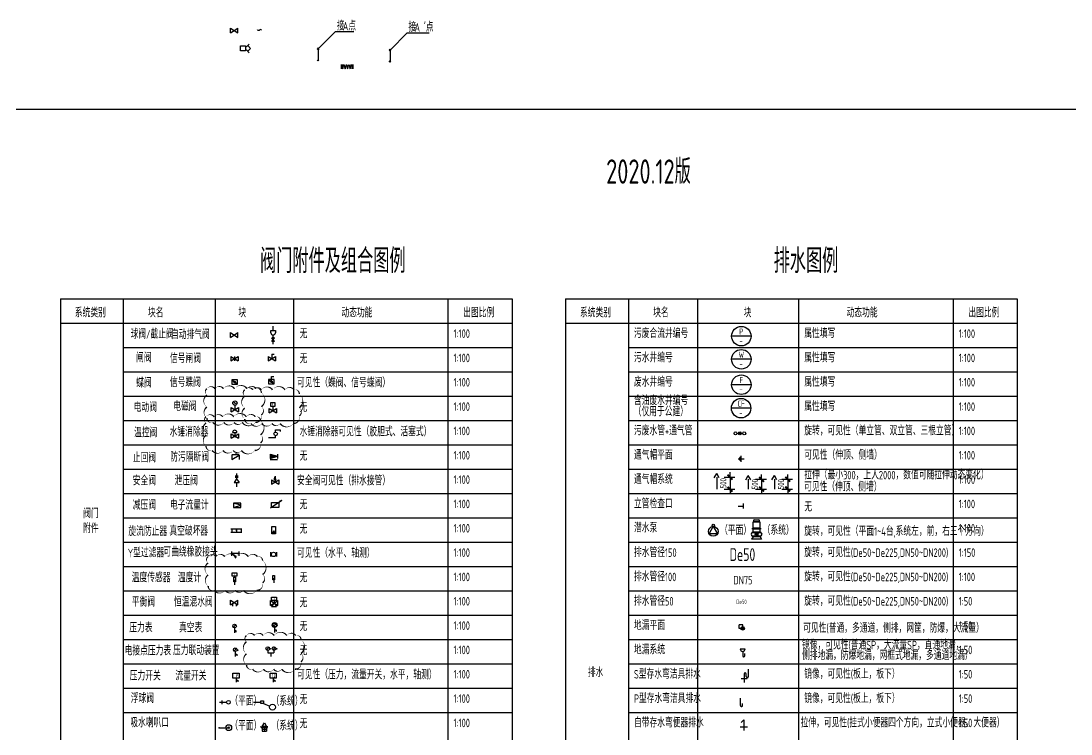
# Model space of a CAD drawing. Extents: x -84241 to 2571207, y -257021 to 1687411.
# Drawn here: x 48859 to 92003, y -773 to 28529 of the extents above; entities that cross this region are included whole.
import ezdxf
from ezdxf.enums import TextEntityAlignment as Align

# ---------------------------------------------------------------- set-up
doc = ezdxf.new("R2010")
doc.units = 0
doc.header["$LTSCALE"] = 1000
for name, pattern in [('BORDER', [1.75, 0.5, -0.25, 0.5, -0.25, 0, -0.25]), ('CENTER2', [1.125, 0.75, -0.125, 0.125, -0.125]), ('DASHDOT', [1, 0.5, -0.25, 0, -0.25]), ('DASHED', [0.75, 0.5, -0.25])]:
    doc.linetypes.add(name, pattern=pattern)
doc.layers.get('0').update_dxf_attribs({"linetype": 'CONTINUOUS'})
doc.layers.get('Defpoints').update_dxf_attribs({"linetype": 'CONTINUOUS'})
for name, color, linetype in [('W-BUSH', 231, 'CONTINUOUS'), ('W-BUSH-NOTE', 231, 'CONTINUOUS'), ('W-COCR-DIMS', 141, 'CONTINUOUS'), ('W-COCR-EQPM', 140, 'CONTINUOUS'), ('W-COCR-NOTE', 140, 'CONTINUOUS'), ('W-COCR-PIPE', 1, 'CONTINUOUS'), ('W-DRAI-DIMS', 51, 'CONTINUOUS'), ('W-DRAI-DOME-PIPE', 4, 'DASHED'), ('W-DRAI-EQPM', 50, 'CONTINUOUS'), ('W-DRAI-FLDR', 50, 'CONTINUOUS'), ('W-DRAI-NOTE', 50, 'CONTINUOUS'), ('W-DRAI-VENT-PIPE', 5, 'CENTER2'), ('W-DRIN-DIMS', 211, 'CONTINUOUS'), ('W-DRIN-EQPM', 210, 'CONTINUOUS'), ('W-DRIN-NOTE', 210, 'CONTINUOUS'), ('W-DRIN-PIPE', 3, 'CONTINUOUS'), ('W-DRIR-PIPE', 2, 'BORDER'), ('W-EQPM', 40, 'CONTINUOUS'), ('W-EQPM-ANTI', 40, 'CONTINUOUS'), ('W-FRPT-DRAI-PIPE', 4, 'DASHED'), ('W-FRPT-EXTG', 140, 'CONTINUOUS'), ('W-FRPT-HYDT', 140, 'CONTINUOUS'), ('W-FRPT-HYDT-DIMS', 61, 'CONTINUOUS'), ('W-FRPT-HYDT-EQPM', 60, 'CONTINUOUS'), ('W-FRPT-HYDT-PIPE', 1, 'CONTINUOUS'), ('W-FRPT-NOTE', 60, 'CONTINUOUS'), ('W-FRPT-SPRL', 60, 'CONTINUOUS'), ('W-FRPT-SPRL-DIMS', 61, 'CONTINUOUS'), ('W-FRPT-SPRL-EQPM', 60, 'CONTINUOUS'), ('W-FRPT-SPRL-PIPE', 2, 'CONTINUOUS'), ('W-GAS-DIMS', 201, 'CONTINUOUS'), ('W-GAS-EQPM', 200, 'CONTINUOUS'), ('W-GAS-NOTE', 200, 'CONTINUOUS'), ('W-GAS-PIPE', 2, 'CONTINUOUS'), ('W-HOLE', 231, 'CONTINUOUS'), ('W-HOLE-NOTE', 231, 'CONTINUOUS'), ('W-NOTE', 40, 'CONTINUOUS'), ('W-NOTE-NAME', 40, 'CONTINUOUS'), ('W-RAIN-DIMS', 61, 'CONTINUOUS'), ('W-RAIN-EQPM', 60, 'CONTINUOUS'), ('W-RAIN-NOTE', 60, 'CONTINUOUS'), ('W-RAIN-PIPE', 6, 'DASHDOT'), ('W-RECL-DIMS', 131, 'CONTINUOUS'), ('W-RECL-EQPM', 130, 'CONTINUOUS'), ('W-RECL-NOTE', 130, 'CONTINUOUS'), ('W-RECL-PIPE', 6, 'CONTINUOUS'), ('W-SHET-IDGF', 7, 'CONTINUOUS'), ('W-SHET-PROF', 40, 'CONTINUOUS'), ('W-SHET-SHET', 7, 'CONTINUOUS'), ('W-WSUP-COOL-PIPE', 3, 'CONTINUOUS'), ('W-WSUP-DIMS', 41, 'CONTINUOUS'), ('W-WSUP-EQPM', 40, 'CONTINUOUS'), ('W-WSUP-HOT-PIPE', 6, 'CENTER2'), ('W-WSUP-HOTI-PIPE', 2, 'CONTINUOUS'), ('W-WSUP-HOTR-PIPE', 2, 'BORDER'), ('W-WSUP-NOTE', 40, 'CONTINUOUS'), ('W-XF', 7, 'CONTINUOUS'), ('W-XR', 7, 'CONTINUOUS'), ('W-ZH-DIMS', 7, 'CONTINUOUS')]:
    doc.layers.add(name, color=color, linetype=linetype)
doc.layers.add('W-辅助', color=253, linetype='CONTINUOUS', plot=False)
doc.styles.add('TH-STYLE1', font='STFANGSO.TTF', dxfattribs={"width": 0.8})
doc.styles.add('TH-STYLE3', font='tssdeng.shx', dxfattribs={"width": 0.7, "bigfont": 'tssdchn.shx'})
doc.dimstyles.new('TH-DIM100-W', dxfattribs={"dimscale": 100, "dimtxt": 2.5, "dimasz": 2, "dimexe": 2, "dimexo": 3, "dimgap": 1.5, "dimtad": 1, "dimdec": 0, "dimdsep": 46, "dimtxsty": 'TH-STYLE3', "dimblk1": 'ARCHTICK', "dimblk2": 'ARCHTICK', "dimsah": 1, "dimcen": -6, "dimclrd": 256, "dimclre": 256, "dimclrt": 256, "dimazin": 0, "dimtfac": 1, "dimtdec": 0, "dimtix": 1, "dimtmove": 2, "dimatfit": 0, "dimfxl": 2, "dimtolj": 1, "dimtzin": 0, "dimlwd": -1, "dimlwe": -1, "dimarcsym": 0})

# ---------------------------------------------------------------- blocks, each defined once
blk = doc.blocks.new('立管检查口')
for p, q in [((0, 0), (200, 0)), ((200, 100), (200, -100)), ((200, 0), (200, 0))]:
    blk.add_line(p, q)
blk = doc.blocks.new('*U246')
at = {"layer": 'W-DRAI-DIMS', "style": 'TH-STYLE3', "width": 0.7}
blk.add_text('De50', height=175, dxfattribs=at).set_placement((43, 30))
blk = doc.blocks.new('*U307')
at = {"layer": 'W-DRAI-DOME-PIPE'}
for p, q in [((-90, 95), (-90, -80)), ((0, -80), (0, 0))]:
    blk.add_line(p, q, dxfattribs=at)
blk.add_arc((-45, -80), 45, 180, 0, dxfattribs=at)
at = {"layer": 'W-DRAI-EQPM'}
blk.add_line((-190, 195), (10, 195), dxfattribs=at)
blk.add_arc((-90, 195), 100, 180, 0, dxfattribs=at)
blk = doc.blocks.new('*U271')
at = {"layer": 'W-DRAI-DOME-PIPE'}
for p, q in [((191848, -125361), (191848, -125061)), ((191938, -125361), (191938, -125281))]:
    blk.add_line(p, q, dxfattribs=at)
blk.add_arc((191893, -125361), 45, 180, 0, dxfattribs=at)
blk = doc.blocks.new('*U250')
at = {"layer": 'W-DRAI-DOME-PIPE'}
for p, q in [((-106, 333), (0, 439)), ((0, 439), (0, 0))]:
    blk.add_line(p, q, dxfattribs=at)
at = {"layer": 'W-DRAI-EQPM'}
blk.add_line((-150, 150), (150, 150), dxfattribs=at)
blk = doc.blocks.new('*U245')
for p, q in [((-173, -350), (0, -50)), ((173, -350), (-173, -350)), ((0, -50), (173, -350))]:
    blk.add_line(p, q)
for centre, radius in [((0, 0), 50), ((0, -250), 200)]:
    blk.add_circle(centre, radius)
blk = doc.blocks.new('断线')
for centre, start, end in [((-31, -21), 34.25298, 147.65518), ((31, 21), 214.25298, 327.65518)]:
    blk.add_arc(centre, 38.1, start, end)
blk = doc.blocks.new('电动阀')
for p, q in [((0, 90), (300, -90)), ((0, 90), (0, 90)), ((0, -90), (300, 90)), ((0, -90), (0, 90)), ((150, 180), (150, 0)), ((300, 90), (300, -90))]:
    blk.add_line(p, q)
blk.add_circle((150, 270), 90)
at = {"layer": 'Defpoints'}
blk.add_lwpolyline([(-1003, 860, 0, 60, -0.520567), (-672, 860, 0, 60, -0.520567), (-320, 860, 0, 60, -0.520567), (134, 860, 0, 60, -0.520567), (651, 860, 0, 60, -0.520567), (1022, 860, 0, 60, -0.520567), (1234, 691, 0, 60, -0.520567), (1234, 124, 0, 60, -0.520567), (1234, -216, 0, 60, -0.520567), (994, -523, 0, 60, -0.520567), (448, -523, 0, 60, -0.520567), (114, -523, 0, 60, -0.520567), (-307, -523, 0, 60, -0.520567), (-752, -523, 0, 60, -0.520567), (-1003, -345, 0, 60, -0.520567), (-1003, 106, 0, 60, -0.520567), (-1003, 602, 0, 60, -0.520567)], format="xyseb", close=True, dxfattribs=at)
at = {"xscale": 0.7199999999720604, "yscale": 0.7199999999720604, "zscale": 0.7199999999720604}
blk.add_blockref('断线', (150, 270), dxfattribs=at)
blk = doc.blocks.new('闸阀')
for p, q in [((0, 90), (0, -90)), ((0, 90), (300, -90)), ((0, -90), (300, 90)), ((150, 90), (150, -90)), ((300, 90), (300, -90))]:
    blk.add_line(p, q)
blk = doc.blocks.new('Y型过滤器')
for p, q in [((0, -90), (0, 90)), ((300, 0), (0, 0)), ((0, 0), (159, -159)), ((300, -90), (300, 90)), ((128, -189), (189, -128))]:
    blk.add_line(p, q)
blk = doc.blocks.new('防污隔断阀')
blk.add_hatch(color=256).paths.add_polyline_path([(300, -90), (300, 90), (0, 0)])
for p, q in [((0, 90), (0, -90)), ((300, 90), (0, 0)), ((300, -90), (0, 0)), ((300, 90), (300, -90)), ((300, -126), (0, -126)), ((0, -126), (150, -150))]:
    blk.add_line(p, q)
blk = doc.blocks.new('可曲绕橡胶接头')
for p, q in [((0, 90), (0, -90)), ((240, 90), (240, -90))]:
    blk.add_line(p, q)
blk.add_circle((120, 0), 90)
blk = doc.blocks.new('遥控信号阀')
for p, q in [((0, 90), (0, -90)), ((0, 90), (300, -90)), ((0, -90), (300, 90)), ((150, 180), (150, 0)), ((150, 180), (246, 180)), ((300, 90), (300, -90))]:
    blk.add_line(p, q)
blk = doc.blocks.new('止回阀')
for p, q in [((0, 126), (300, 126)), ((0, 90), (0, -90)), ((0, -90), (300, 90)), ((300, 126), (150, 150)), ((300, 90), (300, -90))]:
    blk.add_line(p, q)
blk = doc.blocks.new('泄压阀')
for p, q in [((0, 90), (0, -90)), ((0, 90), (300, -90)), ((0, -90), (300, 90)), ((150, 143), (100, 93)), ((100, 93), (200, 93)), ((120, 193), (180, 193)), ((120, 163), (180, 163)), ((150, 243), (150, 143)), ((150, 143), (200, 93)), ((150, 93), (150, 0)), ((300, 90), (300, -90))]:
    blk.add_line(p, q)
blk = doc.blocks.new('压力表')
for p, q in [((53, 328), (-53, 222)), ((53, 328), (-2, 295)), ((0, 200), (0, 0)), ((0, 100), (60, 100)), ((60, 100), (60, 30))]:
    blk.add_line(p, q)
blk.add_circle((0, 275), 75)
blk = doc.blocks.new('污水井编号')
at = {"layer": 'W-DRAI-EQPM'}
blk.add_circle((0, 400), 400, dxfattribs=at)
at = {"layer": 'W-DRAI-NOTE'}
blk.add_line((400, 400), (-400, 400), dxfattribs=at)
at = {"layer": 'W-DRAI-NOTE', "style": 'TH-STYLE3', "width": 0.7}
blk.add_text('W', height=250, dxfattribs=at).set_placement((0, 586), align=Align.MIDDLE)
at = {"layer": 'W-DRAI-NOTE', "style": 'TH-STYLE3', "width": 0.7, "flags": 8}
blk.add_attdef('-', text='', height=250, dxfattribs=at).set_placement((-10, 90), align=Align.CENTER)
blk = doc.blocks.new('污废合流井编号')
at = {"layer": 'W-DRAI-EQPM'}
blk.add_circle((0, 400), 400, dxfattribs=at)
at = {"layer": 'W-DRAI-NOTE'}
blk.add_line((400, 400), (-400, 400), dxfattribs=at)
at = {"layer": 'W-DRAI-NOTE', "style": 'TH-STYLE3', "width": 0.7}
blk.add_text('P', height=250, dxfattribs=at).set_placement((0, 586), align=Align.MIDDLE)
at = {"layer": 'W-DRAI-NOTE', "style": 'TH-STYLE3', "width": 0.7, "flags": 8}
blk.add_attdef('-', text='', height=250, dxfattribs=at).set_placement((-10, 90), align=Align.CENTER)
blk = doc.blocks.new('废水井编号')
at = {"layer": 'W-DRAI-EQPM'}
blk.add_circle((0, 400), 400, dxfattribs=at)
at = {"layer": 'W-DRAI-NOTE'}
blk.add_line((400, 400), (-400, 400), dxfattribs=at)
at = {"layer": 'W-DRAI-NOTE', "style": 'TH-STYLE3', "width": 0.7}
blk.add_text('F', height=250, dxfattribs=at).set_placement((0, 586), align=Align.MIDDLE)
at = {"layer": 'W-DRAI-NOTE', "style": 'TH-STYLE3', "width": 0.7, "flags": 8}
blk.add_attdef('-', text='', height=250, dxfattribs=at).set_placement((-10, 90), align=Align.CENTER)
blk = doc.blocks.new('含油废水井编号')
at = {"layer": 'W-DRAI-EQPM'}
blk.add_circle((0, 400), 400, dxfattribs=at)
at = {"layer": 'W-DRAI-NOTE'}
blk.add_line((400, 400), (-400, 400), dxfattribs=at)
at = {"layer": 'W-DRAI-NOTE', "style": 'TH-STYLE3', "width": 0.7}
blk.add_text('CF', height=250, dxfattribs=at).set_placement((0, 586), align=Align.MIDDLE)
at = {"layer": 'W-DRAI-NOTE', "style": 'TH-STYLE3', "width": 0.7, "flags": 8}
blk.add_attdef('-', text='', height=250, dxfattribs=at).set_placement((-10, 90), align=Align.CENTER)
blk = doc.blocks.new('真空破坏器')
blk.add_hatch(color=8).paths.add_polyline_path([(75, 0), (0, 130), (-75, 0)])
at = {"linetype": 'CENTER2'}
for p, q in [((-75, 0), (-75, 300)), ((-75, 300), (75, 300)), ((0, 130), (-75, 0)), ((75, 0), (-75, 0)), ((75, 300), (75, 0))]:
    blk.add_line(p, q, dxfattribs=at)
blk.add_line((75, 0), (0, 130))
blk = doc.blocks.new('*U290')
for p, q in [((-150, -100), (-150, 100)), ((-150, 100), (150, -100)), ((-150, -100), (150, 100)), ((150, -100), (150, 100))]:
    blk.add_line(p, q)
blk = doc.blocks.new('电磁阀')
for p, q in [((0, 90), (300, -90)), ((0, 90), (0, 90)), ((0, -90), (300, 90)), ((0, -90), (0, 90)), ((150, 180), (150, 0)), ((300, 90), (300, -90))]:
    blk.add_line(p, q)
at = {"linetype": 'CENTER2'}
blk.add_lwpolyline([(73, 334), (227, 334), (227, 180), (73, 180)], close=True, dxfattribs=at)
at = {"layer": 'Defpoints'}
blk.add_lwpolyline([(-1003, 860, 0, 60, -0.520567), (-672, 860, 0, 60, -0.520567), (-320, 860, 0, 60, -0.520567), (134, 860, 0, 60, -0.520567), (651, 860, 0, 60, -0.520567), (1022, 860, 0, 60, -0.520567), (1234, 691, 0, 60, -0.520567), (1234, 124, 0, 60, -0.520567), (1234, -216, 0, 60, -0.520567), (994, -523, 0, 60, -0.520567), (448, -523, 0, 60, -0.520567), (114, -523, 0, 60, -0.520567), (-307, -523, 0, 60, -0.520567), (-752, -523, 0, 60, -0.520567), (-1003, -345, 0, 60, -0.520567), (-1003, 106, 0, 60, -0.520567), (-1003, 602, 0, 60, -0.520567)], format="xyseb", close=True, dxfattribs=at)
at = {"linetype": 'CENTER2', "style": 'TH-STYLE1', "width": 0.8}
blk.add_text('M', height=90, dxfattribs=at).set_placement((105, 213))
blk = doc.blocks.new('浮球阀')
blk.add_line((100, 75), (100, -75))
blk.add_circle((375, 0), 75)
at = {"layer": 'W-WSUP-COOL-PIPE'}
blk.add_line((0, 0), (300, 0), dxfattribs=at)
blk = doc.blocks.new('浮球阀系统')
blk.add_line((408, -52), (658, -156))
blk.add_lwpolyline([(300, 52), (408, 52), (408, -52), (300, -52)], close=True)
blk.add_circle((774, -204), 125)
at = {"layer": 'W-WSUP-COOL-PIPE'}
blk.add_line((0, 0), (300, 0), dxfattribs=at)
blk = doc.blocks.new('吸水喇叭口')
for radius in [120, 30]:
    blk.add_circle((400, 0), radius)
at = {"layer": 'W-WSUP-COOL-PIPE'}
blk.add_line((0, 0), (400, 0), dxfattribs=at)
blk = doc.blocks.new('吸水喇叭口系统')
for p, q in [((-128, -196), (-128, -136)), ((-128, -196), (128, -196)), ((-90, -196), (-90, -346)), ((-90, -271), (90, -271)), ((-90, -346), (90, -346)), ((0, -196), (0, -346)), ((90, -196), (90, -346)), ((128, -196), (128, -136))]:
    blk.add_line(p, q)
blk.add_lwpolyline([(-90, -156), (0, 0), (90, -156)], close=True)
blk = doc.blocks.new('*U186')
at = {"linetype": 'Continuous'}
for p, q in [((-115, 713), (-115, 777)), ((115, 713), (-115, 713)), ((-91, 801), (91, 801)), ((115, 777), (115, 713)), ((-143, 102), (-200, 0)), ((200, 0), (-200, 0)), ((167, 264), (-167, 264)), ((-167, 144), (167, 144)), ((-150, 415), (-150, 305)), ((150, 415), (-150, 415)), ((-150, 305), (150, 305)), ((143, 102), (200, 0)), ((150, 305), (150, 415))]:
    blk.add_line(p, q, dxfattribs=at)
for points in [[(162, 436), (-162, 436), (-162, 457), (162, 457)], [(162, 415), (-162, 415), (-162, 436), (162, 436)], [(132, 457), (-132, 457), (-132, 713), (132, 713)], [(162, 285), (-162, 285), (-162, 305), (162, 305)], [(162, 264), (-162, 264), (-162, 285), (162, 285)], [(162, 123), (-162, 123), (-162, 144), (162, 144)], [(162, 102), (-162, 102), (-162, 123), (162, 123)]]:
    blk.add_lwpolyline(points, close=True, dxfattribs=at)
for radius in [61.1, 36.6]:
    blk.add_circle((0, 204), radius)
for centre, radius, start, end in [((-91, 777), 23.7, 90, 180), ((91, 777), 23.7, 0, 90), ((-167, 204), 60, 90, 270), ((167, 204), 60, 270, 90)]:
    blk.add_arc(centre, radius, start, end, dxfattribs=at)
blk = doc.blocks.new('压力联动装置')
for p, q in [((-74, 378), (-180, 272)), ((-74, 378), (-129, 345)), ((-127, 250), (-127, 150)), ((-127, 150), (127, 150)), ((-16, 295), (-59, 295)), ((-52, 325), (-16, 325)), ((-16, 325), (-16, 295)), ((0, 150), (0, 0)), ((180, 378), (74, 272)), ((180, 378), (126, 345)), ((127, 250), (127, 150)), ((238, 295), (196, 295)), ((202, 325), (238, 325)), ((238, 325), (238, 295))]:
    blk.add_line(p, q)
for centre in [(-127, 325), (127, 325)]:
    blk.add_circle(centre, 75)
at = {"layer": 'Defpoints'}
blk.add_lwpolyline([(-1003, 860, 0, 60, -0.520567), (-672, 860, 0, 60, -0.520567), (-320, 860, 0, 60, -0.520567), (134, 860, 0, 60, -0.520567), (651, 860, 0, 60, -0.520567), (1022, 860, 0, 60, -0.520567), (1234, 691, 0, 60, -0.520567), (1234, 124, 0, 60, -0.520567), (1234, -216, 0, 60, -0.520567), (994, -523, 0, 60, -0.520567), (448, -523, 0, 60, -0.520567), (114, -523, 0, 60, -0.520567), (-307, -523, 0, 60, -0.520567), (-752, -523, 0, 60, -0.520567), (-1003, -345, 0, 60, -0.520567), (-1003, 106, 0, 60, -0.520567), (-1003, 602, 0, 60, -0.520567)], format="xyseb", close=True, dxfattribs=at)
blk = doc.blocks.new('电接点压力表')
for p, q in [((53, 328), (-53, 222)), ((53, 328), (-2, 295)), ((0, 200), (0, 0)), ((0, 100), (60, 100)), ((60, 100), (60, 30)), ((111, 245), (69, 245)), ((75, 275), (111, 275)), ((111, 275), (111, 245))]:
    blk.add_line(p, q)
blk.add_circle((0, 275), 75)
blk = doc.blocks.new('真空表')
for p, q in [((-53, 247), (53, 353)), ((-53, 247), (-20, 302)), ((0, 200), (0, 0)), ((0, 100), (60, 100)), ((60, 100), (60, 30))]:
    blk.add_line(p, q)
for radius in [100, 75]:
    blk.add_circle((0, 300), radius)
blk = doc.blocks.new('*U193')
at = {"layer": 'W-NOTE'}
blk.add_lwpolyline([(0, 0), (1074, 0), (1074, 821), (0, 821)], close=True, dxfattribs=at)
blk = doc.blocks.new('*U210')
for p, q in [((-125, 0), (-125, 200)), ((-125, 200), (125, 200)), ((125, 0), (-125, 0)), ((125, 200), (125, 0)), ((0, -81), (75, -81)), ((75, -81), (75, -146))]:
    blk.add_line(p, q)
blk.add_lwpolyline([(0, 0), (0, -161)])
at = {"style": 'TH-STYLE3', "width": 0.7}
blk.add_text('P', height=175, dxfattribs=at).set_placement((-22, 11))
blk = doc.blocks.new('*U211')
h = blk.add_hatch(color=256)
h.paths.add_polyline_path([(151, -19, 0.135933), (156, 0, 0.760667), (89, 19)])
h.paths.add_polyline_path([(89, 19, 0.135933), (84, 0, 0.760667), (151, -19)])
blk.add_line((0, 90), (240, -90))
blk.add_lwpolyline([(0, -90), (240, -90), (240, 90), (0, 90)], close=True)
blk.add_circle((120, 0), 36)
blk = doc.blocks.new('*U505')
h = blk.add_hatch(color=256)
h.paths.add_polyline_path([(151, -19, 0.135933), (156, 0, 0.760667), (89, 19)])
h.paths.add_polyline_path([(89, 19, 0.135933), (84, 0, 0.760667), (151, -19)])
for p, q in [((0, 90), (240, -90)), ((120, 0), (120, 209)), ((120, 209), (214, 209))]:
    blk.add_line(p, q)
blk.add_lwpolyline([(0, -90), (240, -90), (240, 90), (0, 90)], close=True)
blk.add_circle((120, 0), 36)
blk = doc.blocks.new('电子流量计')
for p, q in [((280, 286), (-192, -28)), ((-150, 0), (-150, 200)), ((-150, 200), (150, 200)), ((150, 0), (-150, 0)), ((150, 200), (150, 0)), ((193, 257), (185, 223)), ((280, 286), (193, 257))]:
    blk.add_line(p, q)
blk = doc.blocks.new('温度计')
blk.add_line((0, 200), (0, 0))
blk.add_lwpolyline([(-30, 305), (30, 305), (30, 125), (-30, 125)], close=True)
blk = doc.blocks.new('*U214')
for p, q in [((-125, 0), (-125, 200)), ((-125, 200), (125, 200)), ((125, 0), (-125, 0)), ((125, 200), (125, 0)), ((0, -81), (75, -81)), ((75, -81), (75, -146))]:
    blk.add_line(p, q)
blk.add_lwpolyline([(0, 0), (0, -161)])
at = {"style": 'TH-STYLE3', "width": 0.7}
blk.add_text('Q', height=175, dxfattribs=at).set_placement((-41, 19))
blk = doc.blocks.new('自动排气阀系统1')
for p, q in [((0, 563), (0, 732)), ((0, 262), (0, 373)), ((0, 0), (0, 112))]:
    blk.add_line(p, q)
at = {"layer": 'W-WSUP-EQPM'}
for p, q in [((-92, 456), (-92, 563)), ((-92, 563), (92, 563)), ((92, 563), (92, 456))]:
    blk.add_line(p, q, dxfattribs=at)
blk.add_arc((0, 466), 92.5, 186.0401, 353.9599, dxfattribs=at)
at = {"layer": 'W-WSUP-EQPM', "xscale": 0.5, "yscale": 0.5, "zscale": 0.5, "rotation": 90}
blk.add_blockref('*U290', (0, 187), dxfattribs=at)
blk = doc.blocks.new('*U239')
for p, q in [((300, 0), (0, 0)), ((300, 239), (300, 332)), ((300, 332), (480, 332)), ((300, 0), (300, 93)), ((480, 332), (480, 270))]:
    blk.add_line(p, q)
blk.add_circle((300, 166), 73.3)
blk = doc.blocks.new('旋流防止器')
at = {"color": 8}
blk.add_line((0, 175), (0, 0), dxfattribs=at)
at = {"layer": 'W-WSUP-EQPM'}
for p, q in [((-225, 175), (225, 175)), ((225, 25), (-225, 25)), ((-187, 147), (-187, 53)), ((187, 147), (187, 53))]:
    blk.add_line(p, q, dxfattribs=at)
at = {"layer": 'W-WSUP-EQPM', "const_width": 7.5}
for points in [[(-225, 175), (-196, 151, 0.170304), (-177, 145), (-70, 145, -0.265481), (-31, 123, -0.081217), (-22, 100), (-22, 77)], [(-225, 25), (-196, 48, -0.170304), (-177, 55), (-90, 55, -0.414214), (-45, 10), (-45, 0)], [(22, 77), (22, 100, -0.081217), (31, 123, -0.265481), (70, 145), (177, 145, 0.170304), (196, 151), (225, 175)], [(225, 25), (196, 48, 0.17024), (177, 55), (90, 55, 0.414214), (45, 10), (45, 0)]]:
    blk.add_lwpolyline(points, format="xyb", dxfattribs=at)
for points in [[(-45, 0), (45, 0)], [(-22, 77), (22, 77)]]:
    blk.add_lwpolyline(points, dxfattribs=at)
blk = doc.blocks.new('*U237')
for p, q in [((-60, 456), (60, 456)), ((0, 556), (0, 336)), ((0, 336), (-100, 186)), ((-100, 186), (100, 186)), ((-60, 396), (60, 396)), ((0, 336), (100, 186)), ((0, 186), (0, 0))]:
    blk.add_line(p, q)
blk = doc.blocks.new('*U410')
at = {"layer": 'W-DRAI-DIMS', "style": 'TH-STYLE3', "width": 0.7}
blk.add_text('DN75', height=350, dxfattribs=at).set_placement((45, 29))
blk = doc.blocks.new('*U248')
at = {"layer": 'W-DRAI-DIMS', "style": 'TH-STYLE3', "width": 0.7}
blk.add_text('De50', height=525, dxfattribs=at).set_placement((52, 39))
blk = doc.blocks.new('*U249')
at = {"layer": 'W-DRAI-DOME-PIPE'}
for p, q in [((180, 250), (180, 550)), ((0, 350), (0, 0)), ((90, 250), (90, 350))]:
    blk.add_line(p, q, dxfattribs=at)
for centre, start, end in [((45, 350), 0, 180), ((135, 250), 180, 0)]:
    blk.add_arc(centre, 45, start, end, dxfattribs=at)
at = {"layer": 'W-DRAI-EQPM'}
blk.add_line((125, 150), (-125, 150), dxfattribs=at)
blk = doc.blocks.new('*U318')
at = {"layer": 'W-DRAI-EQPM'}
for p, q in [((-42, 42), (42, -42)), ((-42, -42), (42, 42))]:
    blk.add_line(p, q, dxfattribs=at)
for centre in [(-180, 0), (0, 0), (180, 0)]:
    blk.add_circle(centre, 60, dxfattribs=at)
blk = doc.blocks.new('_ArchTick')
at = {"color": 0, "linetype": 'ByBlock', "const_width": 0.4}
blk.add_lwpolyline([(-0.5, -0.5), (0.5, 0.5)], dxfattribs=at)
blk = doc.blocks.new('*D405')
at = {"layer": 'Defpoints', "color": 0, "transparency": 16777216}
for p in [(0, 0), (0, -500), (546, -500)]:
    blk.add_point(p, dxfattribs=at)
at = {"layer": 'W-ZH-DIMS', "transparency": 16777216}
for p, q in [((546, 0), (546, 200)), ((300, 0), (746, 0)), ((546, 0), (546, -500)), ((300, -500), (746, -500)), ((546, -500), (546, -700))]:
    blk.add_line(p, q, dxfattribs=at)
at = {"layer": 'W-ZH-DIMS', "transparency": 16777216, "xscale": 200, "yscale": 200, "zscale": 200}
for p, rotation in [((546, 0), 270), ((546, -500), 90)]:
    blk.add_blockref('_ArchTick', p, dxfattribs=dict(at, rotation=rotation))
at = {"layer": 'W-ZH-DIMS', "transparency": 16777216, "insert": (271, -250), "char_height": 250, "attachment_point": 5, "rotation": 90, "style": 'TH-STYLE3'}
blk.add_mtext('\\A1;500', dxfattribs=at)
blk = doc.blocks.new('*U317')
at = {"color": 8}
for p, q in [((-125, 0), (125, 0)), ((0, -125), (0, 125))]:
    blk.add_line(p, q, dxfattribs=at)
blk.add_arc((0, 0), 75, 90, 270)
blk = doc.blocks.new('减压阀')
for p, q in [((300, 0), (0, 90)), ((0, -90), (300, 0))]:
    blk.add_line(p, q)
blk.add_lwpolyline([(300, 90), (0, 90), (0, -90), (300, -90)], close=True)
blk = doc.blocks.new('温度传感器')
for p, q in [((0, 353), (0, 305)), ((0, 200), (0, 0))]:
    blk.add_line(p, q)
for points in [[(-98, 484), (98, 484), (98, 353), (-98, 353)], [(-30, 305), (30, 305), (30, 125), (-30, 125)]]:
    blk.add_lwpolyline(points, close=True)
at = {"layer": 'Defpoints'}
blk.add_lwpolyline([(-1088, 1153, 0, 60, -0.520567), (-758, 1153, 0, 60, -0.520567), (-405, 1153, 0, 60, -0.520567), (48, 1153, 0, 60, -0.520567), (566, 1153, 0, 60, -0.520567), (937, 1153, 0, 60, -0.520567), (1148, 984, 0, 60, -0.520567), (1148, 417, 0, 60, -0.520567), (1148, 77, 0, 60, -0.520567), (908, -230, 0, 60, -0.520567), (363, -230, 0, 60, -0.520567), (28, -230, 0, 60, -0.520567), (-393, -230, 0, 60, -0.520567), (-838, -230, 0, 60, -0.520567), (-1088, -52, 0, 60, -0.520567), (-1088, 399, 0, 60, -0.520567), (-1088, 895, 0, 60, -0.520567)], format="xyseb", close=True, dxfattribs=at)
at = {"style": 'TH-STYLE3', "width": 1.2}
blk.add_text('T', height=100, dxfattribs=at).set_placement((-31, 364))
blk = doc.blocks.new('恒温混水阀')
for p, q in [((-150, 50), (-150, 250)), ((-150, 250), (150, 50)), ((-150, 50), (150, 250)), ((0, 150), (-100, 0)), ((-100, 0), (100, 0)), ((0, 254), (0, 150)), ((0, 150), (100, 0)), ((150, 50), (150, 250))]:
    blk.add_line(p, q)
blk.add_lwpolyline([(-98, 385), (98, 385), (98, 254), (-98, 254)], close=True)
at = {"style": 'TH-STYLE3', "width": 1.2}
blk.add_text('T', height=100, dxfattribs=at).set_placement((-31, 265))
blk = doc.blocks.new('平衡阀')
for p, q in [((-150, -100), (-150, 100)), ((-150, 100), (150, -100)), ((-150, -100), (150, 100)), ((150, -100), (150, 100)), ((-80, -53), (-80, -147)), ((80, -53), (80, -147))]:
    blk.add_line(p, q)
blk = doc.blocks.new('温控阀')
for p, q in [((-150, 90), (150, -90)), ((-150, 90), (-150, 90)), ((-150, -90), (150, 90)), ((-150, -90), (-150, 90)), ((-90, 149), (90, 149)), ((0, 149), (0, 0)), ((150, 90), (150, -90)), ((-96, -57), (-96, -57))]:
    blk.add_line(p, q)
blk.add_circle((0, 0), 40.3)
blk.add_arc((0, 149), 90, 0, 180)
at = {"layer": 'Defpoints'}
blk.add_lwpolyline([(-1178, 795, 0, 60, -0.520567), (-847, 795, 0, 60, -0.520567), (-495, 795, 0, 60, -0.520567), (-41, 795, 0, 60, -0.520567), (477, 795, 0, 60, -0.520567), (847, 795, 0, 60, -0.520567), (1059, 625, 0, 60, -0.520567), (1059, 58, 0, 60, -0.520567), (1059, -281, 0, 60, -0.520567), (819, -589, 0, 60, -0.520567), (274, -589, 0, 60, -0.520567), (-61, -589, 0, 60, -0.520567), (-482, -589, 0, 60, -0.520567), (-927, -589, 0, 60, -0.520567), (-1178, -410, 0, 60, -0.520567), (-1178, 40, 0, 60, -0.520567), (-1178, 537, 0, 60, -0.520567)], format="xyseb", close=True, dxfattribs=at)
blk = doc.blocks.new('水管中断')
at = {"elevation": 0}
blk.add_lwpolyline([(7, -101, -0.575183), (0, 0, 0.604745), (-11, 101, 16.924828)], format="xyb", dxfattribs=at)
blk = doc.blocks.new('接驳预留')
for p, q in [((240, 59), (357, 176)), ((415, 0), (298, 117)), ((415, 0), (298, -117)), ((240, -59), (357, -176))]:
    blk.add_line(p, q)
blk.add_lwpolyline([(200, 100), (200, -100), (0, -100), (0, 100)], close=True)
blk = doc.blocks.new('管路分层')
for p, q in [((-1500, 0), (-2207, -707)), ((-1500, 0), (-750, 0)), ((1450, -50), (743, -757)), ((1450, -50), (2350, -50))]:
    blk.add_line(p, q)
at = {"layer": 'W-辅助'}
for p, q in [((-2242, -742), (-2172, -672)), ((-2172, -742), (-2242, -672)), ((-2207, -707), (-2207, -1207)), ((708, -792), (778, -722)), ((778, -792), (708, -722)), ((743, -757), (743, -1257)), ((-2207, -1207), (-2237, -1155)), ((-2207, -1207), (-2177, -1155)), ((743, -1257), (713, -1205)), ((743, -1257), (773, -1205))]:
    blk.add_line(p, q, dxfattribs=at)
at = {"style": 'TH-STYLE3', "width": 0.7}
for s, p in [('接 点', (-1450, 50)), ("接  '点", (1500, 0))]:
    blk.add_text(s, height=350, dxfattribs=at).set_placement(p)
for tag, p in [('编号', (-1199, 50)), ("编号'", (1750, 0))]:
    blk.add_attdef(tag, p, '', height=350, dxfattribs=at)
blk = doc.blocks.new('波纹管1')
for p, q in [((0, 90), (0, -90)), ((35, 90), (35, -90)), ((60, -90), (110, 90)), ((110, 90), (160, -90)), ((160, -90), (210, 90)), ((210, 90), (260, -90)), ((210, 90), (260, -90)), ((260, -90), (310, 90)), ((260, -90), (310, 90)), ((310, 90), (360, -90)), ((310, 90), (360, -90)), ((360, -90), (410, 90)), ((360, -90), (410, 90)), ((410, 90), (435, 0)), ((435, 90), (435, -90)), ((470, 90), (470, -90)), ((35, 0), (60, -90))]:
    blk.add_line(p, q)
blk = doc.blocks.new('*D514')
at = {"layer": 'Defpoints', "color": 0, "transparency": 16777216}
for p in [(0, 400), (0, 0), (546, 0)]:
    blk.add_point(p, dxfattribs=at)
at = {"layer": 'W-ZH-DIMS', "transparency": 16777216}
for p, q in [((546, 400), (546, 600)), ((300, 400), (746, 400)), ((546, 400), (546, 0)), ((300, 0), (746, 0)), ((546, 0), (546, -200))]:
    blk.add_line(p, q, dxfattribs=at)
at = {"layer": 'W-ZH-DIMS', "transparency": 16777216, "xscale": 200, "yscale": 200, "zscale": 200}
for p, rotation in [((546, 400), 270), ((546, 0), 90)]:
    blk.add_blockref('_ArchTick', p, dxfattribs=dict(at, rotation=rotation))
at = {"layer": 'W-ZH-DIMS', "transparency": 16777216, "insert": (271, 200), "char_height": 250, "attachment_point": 5, "rotation": 90, "style": 'TH-STYLE3'}
blk.add_mtext('\\A1;500', dxfattribs=at)
blk = doc.blocks.new('*D548')
at = {"layer": 'Defpoints', "color": 0, "transparency": 16777216}
for p in [(0, 400), (0, 0), (546, 0)]:
    blk.add_point(p, dxfattribs=at)
at = {"layer": 'W-ZH-DIMS', "transparency": 16777216}
for p, q in [((546, 400), (546, 600)), ((300, 400), (746, 400)), ((546, 400), (546, 0)), ((300, 0), (746, 0)), ((546, 0), (546, -200))]:
    blk.add_line(p, q, dxfattribs=at)
at = {"layer": 'W-ZH-DIMS', "transparency": 16777216, "xscale": 200, "yscale": 200, "zscale": 200}
for p, rotation in [((546, 400), 270), ((546, 0), 90)]:
    blk.add_blockref('_ArchTick', p, dxfattribs=dict(at, rotation=rotation))
at = {"layer": 'W-ZH-DIMS', "transparency": 16777216, "insert": (271, 200), "char_height": 250, "attachment_point": 5, "rotation": 90, "style": 'TH-STYLE3'}
blk.add_mtext('\\A1;500', dxfattribs=at)
blk = doc.blocks.new('*U556')
for p, q in [((-46, 20), (-75, -4)), ((-46, 20), (-12, 48)), ((38, 32), (-38, -32)), ((17, 73), (-12, 48)), ((57, 48), (38, 32)), ((75, 4), (46, -20)), ((-38, -32), (-57, -48)), ((12, -48), (-17, -73)), ((12, -48), (46, -20))]:
    blk.add_line(p, q)
for radius in [75, 50]:
    blk.add_circle((0, 0), radius)
at = {"layer": 'Defpoints'}
for p, q in [((0, 150), (-150, 150)), ((-150, 0), (-150, 150)), ((0, 0), (-150, 0)), ((0, 0), (0, 150))]:
    blk.add_line(p, q, dxfattribs=at)
blk = doc.blocks.new('*U319')
blk.add_line((0, 0), (0, -500))
at = {"layer": 'W-DRAI-EQPM'}
for p in [(-100, -23.2), (100, -23.2)]:
    blk.add_line(p, (0, 150), dxfattribs=at)
at = {"layer": 'W-ZH-DIMS'}
dim = blk.add_linear_dim(base=(546, -500), p1=(0, 0), p2=(0, -500), angle=90, dimstyle='TH-DIM100-W', dxfattribs=at)
dim.commit()
dim.dimension.update_dxf_attribs({"geometry": '*D405', "text_midpoint": (271, -250)})
blk = doc.blocks.new('*U513')
blk.add_line((0, 400), (0, 0))
at = {"layer": 'W-DRAI-EQPM'}
for p in [(-100, 376.8), (100, 376.8)]:
    blk.add_line(p, (0, 550), dxfattribs=at)
at = {"layer": 'W-ZH-DIMS'}
dim = blk.add_linear_dim(base=(546, 0), p1=(0, 400), p2=(0, 0), angle=90, text='500', dimstyle='TH-DIM100-W', dxfattribs=at)
dim.commit()
dim.dimension.update_dxf_attribs({"geometry": '*D514', "text_midpoint": (271, 200)})
blk = doc.blocks.new('*U547')
blk.add_line((0, 400), (0, 0))
at = {"layer": 'W-DRAI-EQPM'}
for p in [(-100, 376.8), (100, 376.8)]:
    blk.add_line(p, (0, 550), dxfattribs=at)
at = {"layer": 'W-ZH-DIMS'}
dim = blk.add_linear_dim(base=(546, 0), p1=(0, 400), p2=(0, 0), angle=90, text='500', dimstyle='TH-DIM100-W', dxfattribs=at)
dim.commit()
dim.dimension.update_dxf_attribs({"geometry": '*D548', "text_midpoint": (271, 200)})

msp = doc.modelspace()

# ---------------------------------------------------------------- linework, layer by layer
for p, q in [((50481.5662, 17109.1701), (69037.8242, 17109.1701)), ((50481.5662, 17109.1701), (50481.5662, -23890.8299)), ((53058.5728, 17109.1701), (53058.5728, -23890.8299)), ((56838.0523, 17109.1701), (56838.0523, -23890.8299)), ((60056.6525, 17109.1701), (60056.6525, -23890.8299)), ((66401.3077, 17109.1701), (66401.3077, -23890.8299)), ((69037.8242, 17109.1701), (69037.8242, -23890.8299)), ((71237.8242, 17109.1701), (71237.8242, -15890.8299)), ((71237.8242, 17109.1701), (89794.0823, 17109.1701)), ((73814.8308, 17109.1701), (73814.8308, -15890.8299)), ((76653.3555, 17109.1701), (76653.3555, -15890.8299)), ((80812.9106, 17109.1701), (80812.9106, -15890.8299)), ((87157.5657, 17109.1701), (87157.5657, -15890.8299)), ((89794.0823, 17109.1701), (89794.0823, -15890.8299)), ((50481.5662, 16109.1701), (69037.8242, 16109.1701)), ((71237.8242, 16109.1701), (89794.0823, 16109.1701)), ((53058.5728, 15109.1701), (69037.8242, 15109.1701)), ((73814.8308, 15109.1701), (89794.0823, 15109.1701)), ((53058.5728, 14109.1701), (69037.8242, 14109.1701)), ((73814.8308, 14109.1701), (89794.0823, 14109.1701)), ((53058.5728, 13109.1701), (69037.8242, 13109.1701)), ((73814.8308, 13109.1701), (89794.0823, 13109.1701)), ((53058.5728, 12109.1701), (69037.8242, 12109.1701)), ((73814.8308, 12109.1701), (89794.0823, 12109.1701)), ((53058.5728, 11109.1701), (69037.8242, 11109.1701)), ((73814.8308, 11109.1701), (89794.0823, 11109.1701)), ((53058.5728, 10109.1701), (69037.8242, 10109.1701)), ((73814.8308, 10109.1701), (89794.0823, 10109.1701)), ((53058.5728, 9109.1701), (69037.8242, 9109.1701)), ((73814.8308, 9109.1701), (89794.0823, 9109.1701)), ((53058.5728, 8109.1701), (69037.8242, 8109.1701)), ((73814.8308, 8109.1701), (89794.0823, 8109.1701)), ((53058.5728, 7109.1701), (69037.8242, 7109.1701)), ((73814.8308, 7109.1701), (89794.0823, 7109.1701)), ((53058.5728, 6109.1701), (69037.8242, 6109.1701)), ((73814.8308, 6109.1701), (89794.0823, 6109.1701)), ((53058.5728, 5109.1701), (69037.8242, 5109.1701)), ((73814.8308, 5109.1701), (89794.0823, 5109.1701)), ((53058.5728, 4109.1701), (69037.8242, 4109.1701)), ((73814.8308, 4109.1701), (89794.0823, 4109.1701)), ((53058.5728, 3109.1701), (69037.8242, 3109.1701)), ((73814.8308, 3109.1701), (89794.0823, 3109.1701)), ((53058.5728, 2109.1701), (69037.8242, 2109.1701)), ((73814.8308, 2109.1701), (89794.0823, 2109.1701)), ((53058.5728, 1109.1701), (69037.8242, 1109.1701)), ((73814.8308, 1109.1701), (89794.0823, 1109.1701)), ((53058.5728, 109.1701), (69037.8242, 109.1701)), ((73814.8308, 109.1701), (89794.0823, 109.1701))]:
    msp.add_line(p, q)
at = {"layer": 'W-BUSH'}
msp.add_point((56994.5913, -513.3073), dxfattribs=at)
at = {"layer": 'W-BUSH-NOTE'}
msp.add_point((56994.5913, -513.3073), dxfattribs=at)
at = {"layer": 'W-COCR-DIMS'}
msp.add_point((56994.5913, -513.3073), dxfattribs=at)
at = {"layer": 'W-COCR-EQPM'}
msp.add_point((56994.5913, -513.3073), dxfattribs=at)
at = {"layer": 'W-COCR-NOTE'}
msp.add_point((56994.5913, -513.3073), dxfattribs=at)
at = {"layer": 'W-COCR-PIPE'}
msp.add_point((56994.5913, -513.3073), dxfattribs=at)
at = {"layer": 'W-DRAI-DIMS'}
msp.add_point((56994.5913, -513.3073), dxfattribs=at)
at = {"layer": 'W-DRAI-DOME-PIPE'}
msp.add_point((56994.5913, -513.3073), dxfattribs=at)
at = {"layer": 'W-DRAI-EQPM'}
msp.add_point((56994.5913, -513.3073), dxfattribs=at)
at = {"layer": 'W-DRAI-FLDR'}
msp.add_point((56994.5913, -513.3073), dxfattribs=at)
at = {"layer": 'W-DRAI-NOTE'}
msp.add_point((56994.5913, -513.3073), dxfattribs=at)
at = {"layer": 'W-DRAI-VENT-PIPE'}
msp.add_point((56994.5913, -513.3073), dxfattribs=at)
at = {"layer": 'W-DRIN-DIMS'}
msp.add_point((56994.5913, -513.3073), dxfattribs=at)
at = {"layer": 'W-DRIN-EQPM'}
msp.add_point((56994.5913, -513.3073), dxfattribs=at)
at = {"layer": 'W-DRIN-NOTE'}
msp.add_point((56994.5913, -513.3073), dxfattribs=at)
at = {"layer": 'W-DRIN-PIPE'}
msp.add_point((56994.5913, -513.3073), dxfattribs=at)
at = {"layer": 'W-DRIR-PIPE'}
msp.add_point((56994.5913, -513.3073), dxfattribs=at)
at = {"layer": 'W-EQPM'}
msp.add_point((56994.5913, -513.3073), dxfattribs=at)
at = {"layer": 'W-EQPM-ANTI'}
msp.add_point((56994.5913, -513.3073), dxfattribs=at)
at = {"layer": 'W-FRPT-DRAI-PIPE'}
msp.add_point((56994.5913, -513.3073), dxfattribs=at)
at = {"layer": 'W-FRPT-EXTG'}
msp.add_point((56994.5913, -513.3073), dxfattribs=at)
at = {"layer": 'W-FRPT-HYDT'}
msp.add_point((56994.5913, -513.3073), dxfattribs=at)
at = {"layer": 'W-FRPT-HYDT-DIMS'}
msp.add_point((56994.5913, -513.3073), dxfattribs=at)
at = {"layer": 'W-FRPT-HYDT-EQPM'}
msp.add_point((56994.5913, -513.3073), dxfattribs=at)
at = {"layer": 'W-FRPT-HYDT-PIPE'}
msp.add_point((56994.5913, -513.3073), dxfattribs=at)
at = {"layer": 'W-FRPT-NOTE'}
msp.add_point((56994.5913, -513.3073), dxfattribs=at)
at = {"layer": 'W-FRPT-SPRL'}
msp.add_point((56994.5913, -513.3073), dxfattribs=at)
at = {"layer": 'W-FRPT-SPRL-DIMS'}
msp.add_point((56994.5913, -513.3073), dxfattribs=at)
at = {"layer": 'W-FRPT-SPRL-EQPM'}
msp.add_point((56994.5913, -513.3073), dxfattribs=at)
at = {"layer": 'W-FRPT-SPRL-PIPE'}
msp.add_point((56994.5913, -513.3073), dxfattribs=at)
at = {"layer": 'W-GAS-DIMS'}
msp.add_point((56994.5913, -513.3073), dxfattribs=at)
at = {"layer": 'W-GAS-EQPM'}
msp.add_point((56994.5913, -513.3073), dxfattribs=at)
at = {"layer": 'W-GAS-NOTE'}
msp.add_point((56994.5913, -513.3073), dxfattribs=at)
at = {"layer": 'W-GAS-PIPE'}
msp.add_point((56994.5913, -513.3073), dxfattribs=at)
at = {"layer": 'W-HOLE'}
msp.add_point((56994.5913, -513.3073), dxfattribs=at)
at = {"layer": 'W-HOLE-NOTE'}
msp.add_point((56994.5913, -513.3073), dxfattribs=at)
at = {"layer": 'W-NOTE'}
msp.add_point((56994.5913, -513.3073), dxfattribs=at)
at = {"layer": 'W-NOTE-NAME'}
msp.add_point((56994.5913, -513.3073), dxfattribs=at)
at = {"layer": 'W-RAIN-DIMS'}
msp.add_point((56994.5913, -513.3073), dxfattribs=at)
at = {"layer": 'W-RAIN-EQPM'}
msp.add_point((56994.5913, -513.3073), dxfattribs=at)
at = {"layer": 'W-RAIN-NOTE'}
msp.add_point((56994.5913, -513.3073), dxfattribs=at)
at = {"layer": 'W-RAIN-PIPE'}
msp.add_point((56994.5913, -513.3073), dxfattribs=at)
at = {"layer": 'W-RECL-DIMS'}
msp.add_point((56994.5913, -513.3073), dxfattribs=at)
at = {"layer": 'W-RECL-EQPM'}
msp.add_point((56994.5913, -513.3073), dxfattribs=at)
at = {"layer": 'W-RECL-NOTE'}
msp.add_point((56994.5913, -513.3073), dxfattribs=at)
at = {"layer": 'W-RECL-PIPE'}
msp.add_point((56994.5913, -513.3073), dxfattribs=at)
at = {"layer": 'W-SHET-IDGF'}
msp.add_point((56994.5913, -513.3073), dxfattribs=at)
at = {"layer": 'W-SHET-PROF'}
msp.add_point((56994.5913, -513.3073), dxfattribs=at)
at = {"layer": 'W-SHET-SHET'}
msp.add_point((56994.5913, -513.3073), dxfattribs=at)
at = {"layer": 'W-WSUP-COOL-PIPE'}
msp.add_point((56994.5913, -513.3073), dxfattribs=at)
at = {"layer": 'W-WSUP-DIMS'}
msp.add_point((56994.5913, -513.3073), dxfattribs=at)
at = {"layer": 'W-WSUP-EQPM'}
msp.add_point((56994.5913, -513.3073), dxfattribs=at)
at = {"layer": 'W-WSUP-HOT-PIPE'}
msp.add_point((56994.5913, -513.3073), dxfattribs=at)
at = {"layer": 'W-WSUP-HOTI-PIPE'}
msp.add_point((56994.5913, -513.3073), dxfattribs=at)
at = {"layer": 'W-WSUP-HOTR-PIPE'}
msp.add_point((56994.5913, -513.3073), dxfattribs=at)
at = {"layer": 'W-WSUP-NOTE'}
msp.add_point((56994.5913, -513.3073), dxfattribs=at)
at = {"layer": 'W-XF'}
msp.add_point((56994.5913, -513.3073), dxfattribs=at)
at = {"layer": 'W-XR'}
msp.add_point((56994.5913, -513.3073), dxfattribs=at)

# ---------------------------------------------------------------- block references
for name, p in [('接驳预留', (57878.1041, 27402.5691)), ('波纹管1', (62017.748, 26647.5536)), ('*U547', (79816.6021, 9294.1347)), ('旋流防止器', (57711.825, 7487.8643)), ('*U248', (77926.3079, 6299.3655))]:
    msp.add_blockref(name, p)
at = {"layer": 'W-DRAI-DIMS'}
for name, p in [('*U410', (78087.0797, 5347.8166)), ('*U246', (78210.2298, 4542.2705))]:
    msp.add_blockref(name, p, dxfattribs=at)
at = {"layer": 'W-DRAI-EQPM'}
for name, p in [('污废合流井编号', (78456.4752, 15177.9437)), ('含油废水井编号', (78446.7076, 12219.2655))]:
    msp.add_blockref(name, p, dxfattribs=at).add_auto_attribs({'-': '-'})
ref = msp.add_blockref('污水井编号', (78456.4752, 14227.0642), dxfattribs=at)
ref.add_attrib('-', '-', dxfattribs={"layer": 'W-DRAI-NOTE', "height": 250, "style": 'TH-STYLE3', "width": 0.7}).set_placement((78446.7076, 14317.1997), align=Align.CENTER)
ref = msp.add_blockref('废水井编号', (78456.4752, 13181.64), dxfattribs=at)
ref.add_attrib('-', '-', dxfattribs={"layer": 'W-DRIN-NOTE', "color": 50, "height": 250, "style": 'TH-STYLE3', "width": 0.7, "flags": 8}).set_placement((78446.7076, 13271.7756), align=Align.CENTER)
for name, p in [('*U318', (78395.9634, 11582.4525)), ('*U317', (78445.683, 10538.6124)), ('立管检查口', (78333.1955, 8595.567)), ('*U186', (79081.4568, 7232.9866)), ('*U307', (78602.5258, 2529.5276)), ('*U249', (78568.98, 1339.8193)), ('*U271', (-113429.1062, 125766.2467)), ('*U250', (78555.7274, -631.1171))]:
    msp.add_blockref(name, p, dxfattribs=at)
at = {"layer": 'W-DRAI-FLDR'}
msp.add_blockref('*U556', (78512.5258, 3568.5544), dxfattribs=at)
at = {"layer": 'W-EQPM'}
msp.add_blockref('*U245', (77302.2752, 7800.8867), dxfattribs=at)
at = {"layer": 'W-FRPT-DRAI-PIPE'}
for name, p in [('*U319', (77445.6205, 9782.908)), ('*U513', (78742.2197, 9294.1347))]:
    msp.add_blockref(name, p, dxfattribs=at)
at = {"layer": 'W-FRPT-NOTE'}
msp.add_blockref('管路分层', (63279.2068, 28092.9395), dxfattribs=at).add_auto_attribs({'编号': 'A', "编号'": 'A'})
at = {"layer": 'W-NOTE', "xscale": 100, "yscale": 100, "zscale": 100}
msp.add_blockref('*U193', (25842.8928, -57205.0415), dxfattribs=at)
at = {"layer": 'W-WSUP-COOL-PIPE'}
msp.add_blockref('自动排气阀系统1', (59218.887, 15252.0406), dxfattribs=at)
at = {"layer": 'W-WSUP-EQPM'}
for name, p in [('*U290', (57623.0215, 28140.2586)), ('*U290', (57623.0215, 15622.5739)), ('闸阀', (57477.3858, 14653.5003)), ('遥控信号阀', (59018.5937, 14655.5549)), ('*U505', (59027.6597, 13705.1654)), ('电动阀', (57499.6623, 12556.9816)), ('*U211', (57516.4465, 13690.3051)), ('电磁阀', (59057.1984, 12512.1325)), ('温控阀', (57640.7725, 11468.4545)), ('*U239', (59022.7866, 11394.8412)), ('止回阀', (57525.3074, 10592.7882)), ('*U237', (57719.6743, 9382.9563)), ('泄压阀', (59147.6077, 9586.9006)), ('减压阀', (57595.7962, 8625.7039)), ('电子流量计', (59302.0113, 8542.0846)), ('真空破坏器', (59241.0759, 7451.2068)), ('真空破坏器', (59241.0759, 7451.2068)), ('温度传感器', (57635.8209, 5362.5835)), ('Y型过滤器', (57524.729, 6643.9059)), ('可曲绕橡胶接头', (59115.5299, 6605.6718)), ('温度计', (59242.9112, 5436.8653)), ('恒温混水阀', (59256.1829, 4461.95)), ('平衡阀', (57623.0215, 4632.6128)), ('压力表', (57632.5826, 3384.4291)), ('真空表', (59278.3593, 3404.5872)), ('压力联动装置', (59127.1999, 2414.3029)), ('电接点压力表', (57660.9387, 2414.3029)), ('*U210', (57694.4984, 1522.3787)), ('*U214', (59216.1751, 1522.3787)), ('浮球阀', (57009.149, 533.7448)), ('浮球阀系统', (58418.9367, 533.7448)), ('吸水喇叭口', (56994.5913, -513.3073)), ('吸水喇叭口系统', (58861.0984, -309.058))]:
    msp.add_blockref(name, p, dxfattribs=at)
at = {"layer": 'W-WSUP-EQPM', "xscale": -0.8, "yscale": 0.8, "zscale": 0.8, "rotation": 90}
msp.add_blockref('水管中断', (58659.6193, 28153.7029, 0), dxfattribs=at)
at = {"layer": 'W-WSUP-EQPM', "xscale": -1}
msp.add_blockref('防污隔断阀', (59402.0173, 10639.0107), dxfattribs=at)

# ---------------------------------------------------------------- texts
at = {"layer": 'W-NOTE', "style": 'TH-STYLE3', "width": 0.7}
for s, p in [('系统类别', (51071.1641, 16355.9135)), ('块名', (54077.3367, 16355.9135)), ('块', (57792.2206, 16355.9135)), ('动态功能', (62025.4373, 16355.9135)), ('出图比例', (67029.2061, 16355.9135)), ('系统类别', (71827.4222, 16355.9135)), ('块名', (74833.5948, 16355.9135)), ('块', (78548.4786, 16355.9135)), ('动态功能', (82781.6954, 16355.9135)), ('出图比例', (87785.4641, 16355.9135)), ('球阀/截止阀', (53360.894, 15477.0904)), ('自动排气阀', (55020.9474, 15459.6558)), ('无', (60307.4028, 15489.3406)), ('1:100', (66632.7411, 15506.283)), ('污废合流井编号', (74046.2642, 15506.283)), ('属性填写', (81044.344, 15506.283)), ('1:100', (87388.9991, 15506.283)), ('闸阀', (53587.9288, 14506.283)), ('信号闸阀', (54977.7694, 14473.8335)), ('无', (60307.4028, 14464.7076)), ('1:100', (66632.7411, 14506.283)), ('污水井编号', (74046.2642, 14506.283)), ('属性填写', (81044.344, 14506.283)), ('1:100', (87388.9991, 14506.283)), ('蝶阀', (53594.2848, 13472.1703)), ('信号蝶阀', (54975.1019, 13491.1725)), ('可见性（蝶阀、信号蝶阀）', (60201.2934, 13478.2276)), ('1:100', (66632.7411, 13506.283)), ('废水井编号', (74046.2642, 13506.283)), ('属性填写', (81044.344, 13506.283)), ('1:100', (87388.9991, 13506.283)), ('含油废水井编号', (74046.2642, 12746.5575)), ('电动阀', (53489.5691, 12468.502)), ('电磁阀', (55116.5127, 12506.283)), ('无', (60307.4028, 12464.7076)), ('1:100', (66632.7411, 12506.283)), ('（仅用于公建）', (74033.4023, 12291.0333)), ('属性填写', (81044.344, 12506.283)), ('1:100', (87388.9991, 12506.283)), ('温控阀', (53506.3265, 11426.91)), ('水锤消除器', (54966.457, 11455.8884)), ('水锤消除器可见性（胶胆式、活塞式）', (60307.4028, 11464.7076)), ('1:100', (66632.7411, 11506.283)), ('污废水管+通气管', (74046.2642, 11506.283)), ('旋转，可见性（单立管、双立管、三根立管）', (81044.344, 11506.283)), ('1:100', (87388.9991, 11506.283)), ('防污隔断阀', (54989.3043, 10424.3028)), ('无', (60307.4028, 10464.7076)), ('1:100', (66632.7411, 10506.283)), ('通气帽平面', (74046.2642, 10506.283)), ('可见性（伸顶、侧墙）', (81044.344, 10506.283)), ('1:100', (87388.9991, 10506.283)), ('止回阀', (53452.9488, 10395.4119)), ('拉伸（最小300，上人2000，数值可随拉伸动态变化）', (81044.344, 9692.3948)), ('安全阀', (53448.5556, 9449.2094)), ('泄压阀', (55170.5307, 9449.2094)), ('安全阀可见性（排水接管）', (60201.2934, 9451.521)), ('1:100', (66632.7411, 9506.283)), ('通气帽系统', (74046.2642, 9506.283)), ('可见性（伸顶、侧墙）', (81034.8795, 9201.17)), ('1:100', (87388.9991, 9506.283)), ('减压阀', (53448.5556, 8449.2094)), ('电子流量计', (54978.7991, 8451.7052)), ('无', (60307.4028, 8464.7076)), ('1:100', (66632.7411, 8506.283)), ('立管检查口', (74046.2642, 8506.283)), ('无', (81044.344, 8376.6622)), ('1:100', (87388.9991, 8506.283)), ('阀门', (51411.2082, 8102.1713)), ('附件', (51411.2082, 7490.694)), ('真空破坏器', (54955.4262, 7385.8907)), ('无', (60307.4028, 7464.7076)), ('1:100', (66632.7411, 7506.283)), ('潜水泵', (74046.2642, 7514.4821)), ('（平面）', (77584.0428, 7416.143)), ('（系统）', (79334.5172, 7416.143)), ('旋转，可见性（平面1~4台,系统左，前，右三个方向）', (81044.344, 7376.6622)), ('1:100', (87388.9991, 7506.283)), ('旋流防止器', (53271.3751, 7371.6132)), ('可曲绕橡胶接头', (54711.1719, 6525.3501)), ('Y型过滤器', (53244.7278, 6491.9866)), ('可见性（水平、轴测）', (60201.2934, 6478.2276)), ('1:100', (66632.7411, 6506.283)), ('排水管径150', (74046.2642, 6506.283)), ('旋转，可见性(De50~De225,DN50~DN200)', (81044.344, 6506.283)), ('1:150', (87388.9991, 6506.283)), ('温度传感器', (53410.0884, 5468.1248)), ('温度计', (55306.0665, 5468.1248)), ('无', (60307.4028, 5464.7076)), ('1:100', (66632.7411, 5506.283)), ('排水管径100', (74046.2642, 5506.283)), ('旋转，可见性(De50~De225,DN50~DN200)', (81044.344, 5506.283)), ('1:100', (87388.9991, 5506.283)), ('平衡阀', (53410.0884, 4468.1248)), ('恒温混水阀', (55147.2449, 4468.1248)), ('无', (60307.4028, 4437.8667)), ('1:100', (66632.7411, 4506.2783)), ('排水管径50', (74046.2642, 4506.283)), ('旋转，可见性(De50~De225,DN50~DN200)', (81044.344, 4506.283)), ('1:50', (87388.9991, 4506.283)), ('地漏平面', (74046.2642, 3506.283)), ('压力表', (53308.8731, 3407.9168)), ('真空表', (55351.7084, 3410.2488)), ('无', (60307.4028, 3464.7076)), ('1:100', (66632.7411, 3506.283)), ('可见性(普通，多通道，侧排，网筐，防爆，大流量）', (81001.5589, 3394.7108)), ('1:50', (87388.9991, 3506.283)), ('镜像，可见性(普通SP，大流量SP，直通地漏，', (80951.6845, 2706.9504)), ('电接点压力表', (53117.114, 2463.2415)), ('压力联动装置', (55107.5064, 2476.5532)), ('无', (60307.4028, 2464.7076)), ('1:100', (66632.7411, 2506.283)), ('地漏系统', (74046.2642, 2506.283)), ('侧排地漏，防爆地漏，网框式地漏，多通道地漏）', (80951.6845, 2274.7438)), ('1:50', (87388.9991, 2506.283)), ('压力开关', (53327.0295, 1431.5845)), ('流量开关', (55203.0019, 1431.5845)), ('可见性（压力，流量开关，水平，轴测）', (60201.2934, 1478.2276)), ('1:100', (66632.7411, 1506.283)), ('排水', (72148.6204, 1568.5833)), ('S型存水弯洁具排水', (74046.2642, 1506.283)), ('镜像，可见性(板上，板下）', (81044.344, 1506.283)), ('1:50', (87388.9991, 1506.283)), ('浮球阀', (53369.0362, 506.283)), ('P型存水弯洁具排水', (74046.2642, 506.283)), ('镜像，可见性(板上，板下）', (81044.344, 506.283)), ('（平面）', (57460.9476, 397.0915)), ('（系统）', (59154.7837, 392.9238)), ('无', (60307.4028, 464.7076)), ('1:100', (66632.7411, 506.283)), ('1:50', (87388.9991, 506.283)), ('吸水喇叭口', (53349.4967, -493.717)), ('（平面）', (57460.9476, -614.8069)), ('（系统）', (59154.7837, -618.9747)), ('无', (60307.4028, -535.2924)), ('1:100', (66632.7411, -493.717)), ('自带存水弯便器排水', (74046.2642, -493.717)), ('拉伸，可见性(挂式小便器四个方向，立式小便器、大便器）', (80892.7501, -493.717)), ('1:50', (87388.9991, -493.717))]:
    msp.add_text(s, height=350, dxfattribs=at).set_placement(p)
at = {"layer": 'W-NOTE-NAME', "style": 'TH-STYLE3', "width": 0.7}
for s, p in [('2020.12版', (72902.807, 21842.4665)), ('阀门附件及组合图例  ', (58678.098, 18171.6818)), ('排水图例  ', (79784.3747, 18171.6818))]:
    msp.add_text(s, height=1000, dxfattribs=at).set_placement(p)

doc.saveas('drawing.dxf')
